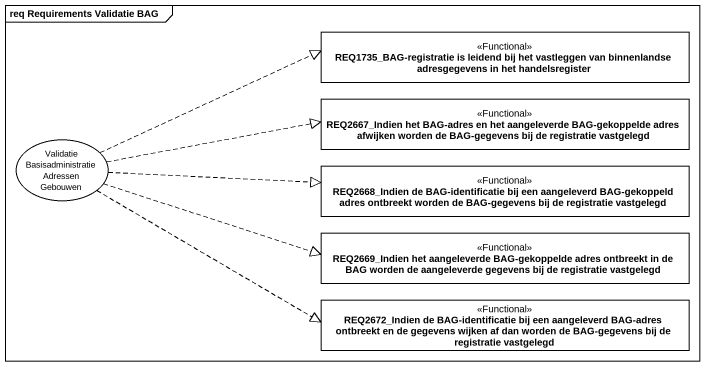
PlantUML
@startuml
mainframe req Requirements Validatie BAG
allowmixing
hide circle
hide empty members
class "REQ1735_BAG-registratie is leidend bij het vastleggen van binnenlandse adresgegevens in het handelsregister" as REQ1735_BAG_registratie_is <<Functional>>
class "REQ2667_Indien het BAG-adres en het aangeleverde BAG-gekoppelde adres afwijken worden de BAG-gegevens bij de registratie vastgelegd" as REQ2667_Indien_het_BAG <<Functional>>
usecase "Validatie Basisadministratie Adressen Gebouwen" as Validatie
class "REQ2668_Indien de BAG-identificatie bij een aangeleverd BAG-gekoppeld adres ontbreekt worden de BAG-gegevens bij de registratie vastgelegd" as REQ2668_Indien_de_BAG <<Functional>>
class "REQ2669_Indien het aangeleverde BAG-gekoppelde adres ontbreekt in de BAG worden de aangeleverde gegevens bij de registratie vastgelegd" as REQ2669_Indien_het <<Functional>>
class "REQ2672_Indien de BAG-identificatie bij een aangeleverd BAG-adres ontbreekt en de gegevens wijken af dan worden de BAG-gegevens bij de registratie vastgelegd" as REQ2672_Indien_de_BAG <<Functional>>
Validatie .right.|> REQ1735_BAG_registratie_is
Validatie .right.|> REQ2667_Indien_het_BAG
Validatie .right.|> REQ2668_Indien_de_BAG
Validatie .right.|> REQ2669_Indien_het
Validatie .right.|> REQ2672_Indien_de_BAG
@enduml
